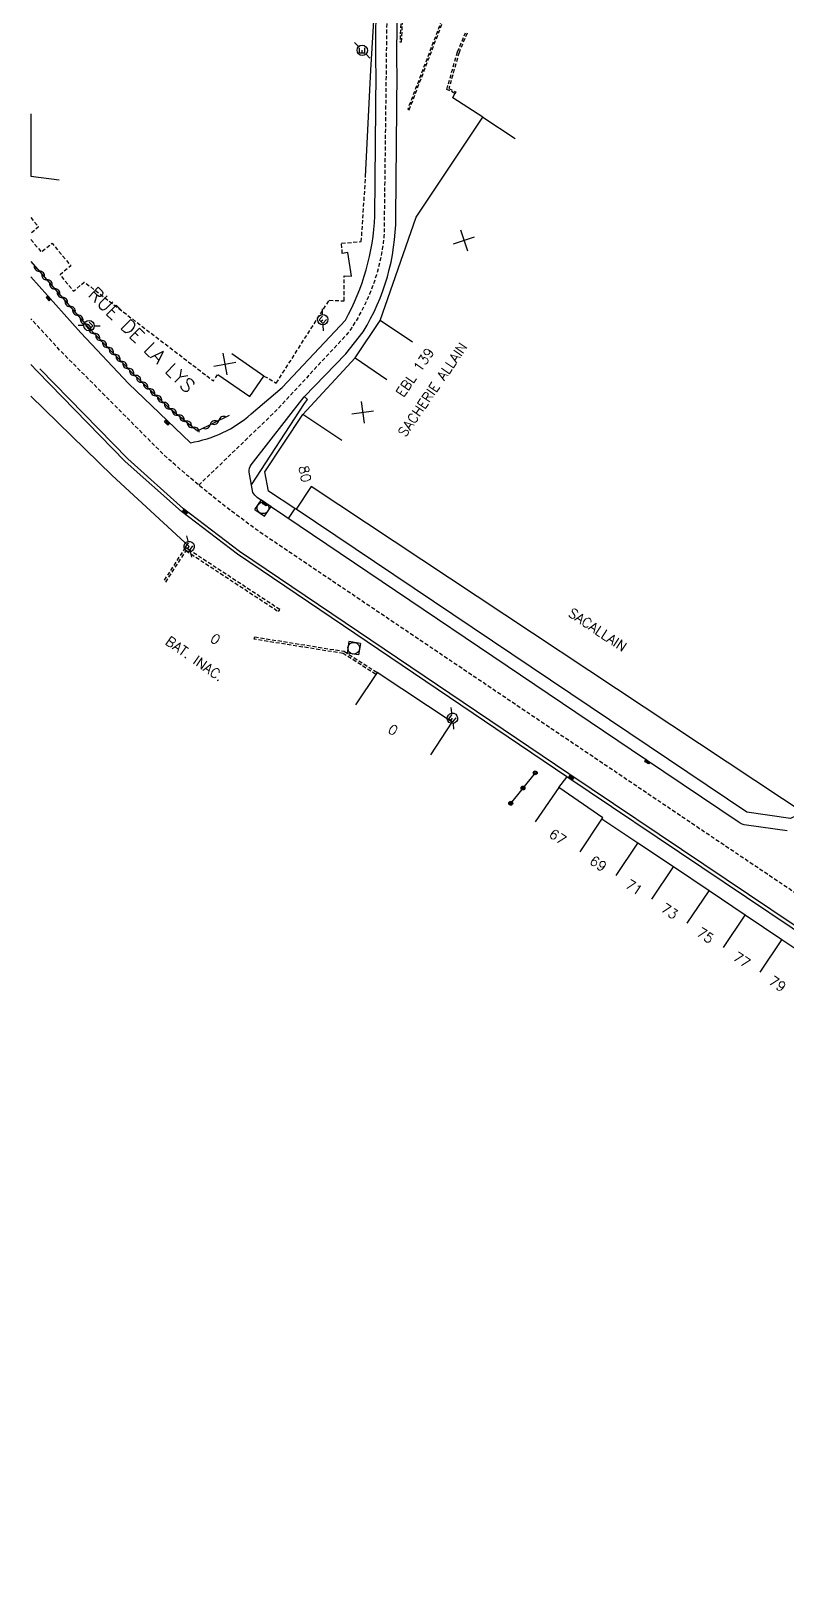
# Model space of a CAD drawing. Header units: millimetres. Extents: x 82000 to 83000, y 142999 to 144000.
# Drawn here: x 82000 to 82096.8, y 143351.6 to 143549.3 of the extents above; entities that cross this region are included whole.
import ezdxf
from ezdxf.enums import TextEntityAlignment as Align

# ---------------------------------------------------------------- set-up
doc = ezdxf.new("R2010")
doc.units = ezdxf.units.MM
doc.linetypes.add('DASHED', pattern=[0.75, 0.5, -0.25])
doc.layers.get('0').update_dxf_attribs({"linetype": 'CONTINUOUS'})
for name, color, linetype in [('W0001', 6, 'DASHED'), ('W0008', 7, 'CONTINUOUS'), ('W0100', 7, 'CONTINUOUS'), ('W0112', 1, 'DASHED'), ('W0211', 2, 'CONTINUOUS'), ('W0310', 3, 'CONTINUOUS'), ('W0322', 7, 'CONTINUOUS'), ('W0334', 7, 'CONTINUOUS'), ('W0400', 7, 'CONTINUOUS'), ('W0420', 7, 'CONTINUOUS'), ('W0471', 7, 'CONTINUOUS'), ('W0984', 7, 'CONTINUOUS'), ('W0989', 7, 'CONTINUOUS'), ('W0991', 7, 'CONTINUOUS'), ('W1102', 7, 'CONTINUOUS')]:
    doc.layers.add(name, color=color, linetype=linetype)
doc.styles.get("Standard").update_dxf_attribs({"font": 'romans.shx', "width": 0.85})

# ---------------------------------------------------------------- blocks, each defined once
blk = doc.blocks.new('T400')
for p, q in [((-0.15, 0.3), (0.15, 0.3)), ((-0.15, -0.25), (-0.15, 0.3)), ((-0.15, 0.15), (0.15, 0.15)), ((-0.15, 0), (0.15, 0)), ((0.15, 0.3), (0.15, -0.25)), ((-0.15, -0.15), (0.15, -0.15)), ((-0.15, -0.25), (-0.15, -0.3)), ((-0.15, -0.3), (0.15, -0.3)), ((0.15, -0.3), (0.15, -0.25))]:
    blk.add_line(p, q)
blk = doc.blocks.new('t310o')
at = {"color": 0, "linetype": 'Continuous'}
for centre, start, end in [((-0.5, 0.38), 216.8699, 323.1304), ((0.5, -0.37), 36.8699, 143.1303)]:
    blk.add_arc(centre, 0.625, start, end, dxfattribs=at)
blk = doc.blocks.new('T471')
for p, q in [((-0.333334, 0.333334), (-0.333334, -0.333334)), ((-0.333334, 0.333334), (0.333334, 0.333334)), ((-0.333334, 0), (0, 0)), ((0.500001, 0.500001), (1.000002, 1.000002)), ((-0.500001, -0.500001), (-1.000002, -1.000002)), ((-0.333334, -0.333334), (0.333334, -0.333334))]:
    blk.add_line(p, q)
blk.add_ellipse((0, 0), major_axis=(0.471405, 0.471405), ratio=1, start_param=5.4977871438, end_param=11.780972451)
blk = doc.blocks.new('T420')
for p, q in [((0.75, 0.75), (-0.75, 0.75)), ((-0.75, 0.75), (-0.75, -0.75)), ((0.75, 0.75), (0.75, -0.75)), ((0.75, -0.75), (-0.75, -0.75))]:
    blk.add_line(p, q)
blk.add_ellipse((0, 0), major_axis=(-0.53, 0.53), ratio=1, start_param=3.926991, end_param=10.210176)
blk = doc.blocks.new('t322o')
at = {"color": 0, "linetype": 'Continuous'}
for radius in [0.25, 0.15]:
    blk.add_circle((0, 0), radius, dxfattribs=at)
blk = doc.blocks.new('t991o')
at = {"color": 0, "linetype": 'Continuous'}
for p, q in [((-1, 1), (1, -1)), ((-1, -1), (1, 1))]:
    blk.add_line(p, q, dxfattribs=at)

msp = doc.modelspace()

# ---------------------------------------------------------------- linework, layer by layer
at = {"layer": 'W0001', "flags": 128}
for points in [[(82226.74, 143750.01), (82193.99, 143722.77), (82170.47, 143703.27, 0.007982), (82159.08, 143693.69), (82153.62, 143688.45), (82121.93, 143655.09, -0.068781), (82096.08, 143633.86), (82089.86, 143630.36), (82076.71, 143623.31, 0.01709), (82065.22, 143616.14), (82059.36, 143610.85, 0.041841), (82053.24, 143595.87, 0.019658), (82048.3, 143573.22, 0.044862), (82045.61, 143550.74), (82045.26, 143522.97, -0.130253), (82040.6, 143510.48), (82034.29, 143503.7), (82031.3, 143500.48), (82021.53, 143491.06)], [(82255.94, 143353.69), (82244.77, 143364.37), (82219.57, 143385.52, 0.179319), (82200.36, 143392.9), (82170, 143397.28, -0.119416), (82150.51, 143403.43), (82108.55, 143431.65), (82085.71, 143447.02), (82029.87, 143484.68, -0.031397), (82016.93, 143495.06), (82003.69, 143508.38)]]:
    msp.add_lwpolyline(points, format="xyb", dxfattribs=at)
msp.add_lwpolyline([(82003.69, 143508.38), (82000, 143512.39)], dxfattribs=at)
at = {"layer": 'W0008'}
for points in [[(82006.42, 143510.6), (82012.52, 143504.11), (82020.45, 143496.5, 0.141778), (82028.24, 143500.19), (82032.2, 143503.56), (82040.31, 143512.22, 0.116626), (82044.08, 143525.56), (82044.24, 143544.06, -0.059521), (82047.01, 143573.71), (82048.69, 143582.74), (82053.1, 143600.3, -0.065778), (82058.29, 143611.69, -0.054627), (82076.28, 143624), (82089.25, 143631.6, 0.061773), (82111.13, 143646.64), (82120.55, 143655.64), (82128.55, 143664.06), (82152.18, 143688.85, -0.030774), (82164.42, 143700.07), (82193.39, 143723.99), (82215.35, 143742.12, 0.202129), (82219.91, 143752.85), (82210.17, 143763.42)], [(82096.93, 143446.76), (82091.72, 143447.46, -0.155585), (82090.67, 143447.9), (82078.78, 143455.9), (82029.01, 143489.48, -0.066091), (82028.45, 143490.12), (82027.98, 143492.74, -0.190988), (82028.22, 143493.67), (82035.02, 143502.4), (82040.39, 143507.9), (82042.59, 143510.73, 0.137479), (82046.78, 143525.41), (82046.94, 143544.06, -0.057205), (82049.66, 143573.05)], [(82254.24, 143351.92), (82245.27, 143360.56, 0.043433), (82242.25, 143363.27), (82213.83, 143386.32, 0.050356), (82209.6, 143388.35, 0.014875), (82208.66, 143388.62), (82181.19, 143392.54), (82171.6, 143393.85), (82162.48, 143395.17, -0.113356), (82146.59, 143401.87), (82111.78, 143425.23), (82103.56, 143430.82), (82068.97, 143454.06), (82026.74, 143482.57), (82019.58, 143488.04), (82012.42, 143494.42), (82001.13, 143505.98)]]:
    msp.add_lwpolyline(points, format="xyb", dxfattribs=at)
at = {"layer": 'W0008', "flags": 128}
for points in [[(82006.42, 143510.6), (82000, 143517.76)], [(82000.8, 143505.65), (82000, 143506.54)]]:
    msp.add_lwpolyline(points, dxfattribs=at)
at = {"layer": 'W0100'}
for points in [[(82099.9, 143448.48), (82035.92, 143490.89), (82033.99, 143487.96), (82033.85, 143488.08), (82030.47, 143490.29), (82029.98, 143492.76), (82034.84, 143500.11), (82041.55, 143507.39), (82044.78, 143512.17), (82049.39, 143525.41), (82057.92, 143538.25), (82062.08, 143535.49)], [(82023.96, 143505.26), (82028.08, 143502.42), (82029.88, 143505.04), (82025.77, 143507.88)], [(82051.25, 143456.49), (82054.01, 143460.66), (82044.38, 143467.05), (82041.61, 143462.88)], [(82102.5, 143422.56), (82105.28, 143426.71), (82100.72, 143429.77), (82096.26, 143432.77), (82091.57, 143435.93), (82086.92, 143439.05), (82082.38, 143442.13), (82077.78, 143445.18), (82073.17, 143448.23), (82073.31, 143448.41), (82067.68, 143452.28), (82064.65, 143447.88)]]:
    msp.add_lwpolyline(points, dxfattribs=at)
at = {"layer": 'W0112'}
for points in [[(82055.99, 143556.36), (82052.17, 143551.45), (82047.75, 143553.31), (82049.07, 143565.33), (82049.24, 143565.58), (82049.06, 143565.7), (82048.85, 143565.38), (82047.52, 143553.18), (82047.31, 143547.88), (82047.52, 143547.87), (82047.73, 143553.08), (82052.01, 143551.23), (82052.65, 143550.65), (82048.3, 143539.24), (82048.49, 143539.17), (82052.9, 143550.71), (82052.29, 143551.26), (82056.16, 143556.24)], [(82055.9, 143548.99), (82054.88, 143546.53), (82053.57, 143541.91), (82054.46, 143541.47), (82054.36, 143541.28), (82053.32, 143541.79), (82054.68, 143546.6), (82055.71, 143549.06)], [(82039.91, 143520.75), (82039.83, 143522.06), (82042.35, 143522.28), (82042.91, 143530.63)], [(82029.88, 143505.04), (82031.46, 143504.15), (82038.24, 143514.77), (82040.15, 143514.68), (82040.14, 143517.88)], [(82017.29, 143478.64), (82019.89, 143482.65), (82031.75, 143474.85), (82031.91, 143475.1), (82019.8, 143483.07), (82017.04, 143478.8)], [(82044.21, 143466.8), (82040.03, 143469.48), (82028.64, 143471.3), (82028.69, 143471.6), (82040.14, 143469.76), (82044.38, 143467.05)]]:
    msp.add_lwpolyline(points, dxfattribs=at)
at = {"layer": 'W0112', "flags": 128}
for points in [[(82000, 143525.37), (82000.99, 143524.16), (82000, 143523.34)], [(82000, 143522.54), (82001.33, 143520.94), (82002.72, 143522.08), (82005.13, 143519.17), (82003.74, 143518.02), (82005.46, 143515.94), (82006.85, 143517.09), (82023.39, 143504.43), (82023.96, 143505.26)]]:
    msp.add_lwpolyline(points, dxfattribs=at)
at = {"layer": 'W0211'}
msp.add_lwpolyline([(82042.91, 143530.63), (82043.58, 143544.26), (82044.53, 143559.8), (82047.01, 143573.71), (82048.19, 143582.82), (82051.96, 143595.73)], dxfattribs=at)
at = {"layer": 'W0310', "flags": 128}
msp.add_lwpolyline([(82000, 143519.74), (82007.27, 143511.4)], dxfattribs=at)
at = {"layer": 'W0310'}
msp.add_lwpolyline([(82007.27, 143511.4), (82013.13, 143505.33), (82017.52, 143501.14), (82021.36, 143498.02), (82025.46, 143500.01)], dxfattribs=at)
at = {"layer": 'W0322', "flags": 128}
msp.add_lwpolyline([(82000, 143538.66), (82000, 143538.66), (82000, 143530.66), (82003.62, 143530.19)], dxfattribs=at)
at = {"layer": 'W0322'}
msp.add_lwpolyline([(82064.64, 143454.18), (82061.31, 143450.02)], dxfattribs=at)
at = {"layer": 'W0334'}
for points in [[(82057.92, 143538.25), (82054.1, 143540.72), (82054.36, 143541.28)], [(82040.14, 143517.88), (82041.08, 143517.86), (82040.62, 143520.87), (82039.91, 143520.75)], [(82020.08, 143482.88), (82020.29, 143483.2), (82010.42, 143492.31), (82000, 143502.46)], [(82028.27, 143491.12), (82035.08, 143501.53), (82035.46, 143502.03), (82035.03, 143502.41)], [(82033.85, 143488.08), (82032.99, 143486.79)], [(82098.99, 143449.08), (82097.35, 143448.34), (82091.75, 143449.15), (82033.99, 143487.96)], [(82067.68, 143452.28), (82068.69, 143453.64)]]:
    msp.add_lwpolyline(points, dxfattribs=at)
at = {"layer": 'W0334', "flags": 128}
msp.add_lwpolyline([(82253.92, 143351.59), (82244.94, 143360.23, 0.043656), (82241.97, 143362.9), (82213.56, 143385.94, 0.049902), (82209.45, 143387.91, 0.014348), (82208.57, 143388.16), (82181.12, 143392.08), (82171.54, 143393.39), (82162.41, 143394.71, -0.113349), (82146.33, 143401.49), (82111.52, 143424.84), (82103.3, 143430.43), (82068.71, 143453.67), (82026.47, 143482.2), (82019.29, 143487.69), (82012.1, 143494.09), (82000.8, 143505.65)], format="xyb", dxfattribs=at)
at = {"layer": 'W1102'}
for p, q in [((82048.92, 143509.38), (82044.78, 143512.17)), ((82041.55, 143507.39), (82045.63, 143504.59)), ((82039.84, 143496.8), (82034.84, 143500.11)), ((82070.42, 143444.06), (82073.17, 143448.23)), ((82075.02, 143441.02), (82077.78, 143445.18)), ((82079.57, 143438), (82082.38, 143442.13)), ((82084.13, 143434.9), (82086.92, 143439.05)), ((82088.78, 143431.78), (82091.57, 143435.93)), ((82093.47, 143428.62), (82096.26, 143432.77))]:
    msp.add_line(p, q, dxfattribs=at)

# ---------------------------------------------------------------- block references
at = {"layer": 'W0310'}
for p, rotation in [((82001.09, 143518.49), 311.1037839912778), ((82002.07, 143517.36), 311.1037839912778), ((82003.06, 143516.23), 311.1037839912778), ((82004.04, 143515.1), 311.1037839912778), ((82005.03, 143513.97), 311.1037839912778), ((82006.02, 143512.84), 311.1037839912778), ((82007, 143511.71), 311.1037839912778), ((82008.14, 143510.5), 313.9771587202252), ((82009.01, 143509.6), 313.9771587202252), ((82009.88, 143508.7), 313.9771587202252), ((82010.74, 143507.81), 313.9771587202252), ((82011.61, 143506.91), 313.9771587202252), ((82012.48, 143506.01), 313.9771587202252), ((82013.36, 143505.12), 316.3259125771021), ((82014.26, 143504.25), 316.3259125771021), ((82015.17, 143503.39), 316.3259125771021), ((82016.07, 143502.53), 316.3259125771021), ((82016.97, 143501.66), 316.3259125771021), ((82017.9, 143500.83), 320.8337554208022), ((82018.87, 143500.04), 320.8337554208022), ((82019.84, 143499.25), 320.8337554208022), ((82020.81, 143498.46), 320.8337554208022), ((82022.97, 143498.8), 25.94102602063657), ((82024.1, 143499.35), 25.94102602063657)]:
    msp.add_blockref('t310o', p, dxfattribs=dict(at, rotation=rotation))
at = {"layer": 'W0322', "rotation": 231.3270157925762}
for p in [(82064.64, 143454.18), (82063.07, 143452.23), (82061.51, 143450.28)]:
    msp.add_blockref('t322o', p, dxfattribs=at)
at = {"layer": 'W0400'}
for p, rotation in [((82002.26, 143515.01), 221.9104813777162), ((82017.43, 143499.06), 46.19471655648518), ((82029.98, 143488.68), 235.9988877131321), ((82019.73, 143487.58), 232.6069651533322), ((82079, 143455.61), 236.0469485483612), ((82069.22, 143453.56), 236.1094273477452)]:
    msp.add_blockref('T400', p, dxfattribs=dict(at, rotation=rotation))
at = {"layer": 'W0420'}
for p, rotation in [((82029.76, 143488.14), 145.9988877131322), ((82041.38, 143470.15), 350.8954545404622)]:
    msp.add_blockref('T420', p, dxfattribs=dict(at, rotation=rotation))
at = {"layer": 'W0471'}
for p, rotation in [((82042.47, 143546.8), 89.51171280554837), ((82007.46, 143511.5), 134.3398463876381), ((82037.41, 143512.26), 46.86788109292428), ((82020.29, 143483.2), 57.11337651300457), ((82054.03, 143461.17), 51.32701579257628)]:
    msp.add_blockref('T471', p, dxfattribs=dict(at, rotation=rotation))
at = {"layer": 'W0991'}
for p, rotation in [((82055.5, 143522.43), 333.2472423201771), ((82024.86, 143506.57), 325.4501084910605), ((82042.53, 143500.4), 323.1874408361641)]:
    msp.add_blockref('t991o', p, dxfattribs=dict(at, rotation=rotation))

# ---------------------------------------------------------------- texts
at = {"layer": 'W0984'}
for s, rotation, p in [('SACHERIE ALLAIN', 55.5065, (82051.49, 143503.31)), ('EBL 139', 55.5065, (82049.24, 143505.52)), ('SACALLAIN', 326.4624, (82072.64, 143472.52)), ('BAT. INAC.', 324.9271, (82021, 143468.81))]:
    msp.add_text(s, height=1.25, rotation=rotation, dxfattribs=at).set_placement(p, align=Align.MIDDLE)
at = {"layer": 'W0989'}
msp.add_text('RUE DE LA LYS', height=1.75, rotation=315.3346, dxfattribs=at).set_placement((82014.22, 143509.68), align=Align.MIDDLE)
at = {"layer": 'W0991'}
for s, rotation, p in [('80', 281.2197, (82035.13, 143492.5)), ('0', 326.6694, (82023.66, 143471.33)), ('0', 326.4385, (82046.43, 143459.69)), ('67', 326.5189, (82067.53, 143445.97)), ('69', 326.5189, (82072.72, 143442.54)), ('71', 326.4363, (82077.31, 143439.5)), ('73', 325.7981, (82081.86, 143436.44)), ('75', 326.1078, (82086.45, 143433.34)), ('77', 326.1045, (82091.12, 143430.2)), ('79', 326.0917, (82095.7, 143427.12))]:
    msp.add_text(s, height=1.25, rotation=rotation, dxfattribs=at).set_placement(p, align=Align.MIDDLE)

doc.saveas('drawing.dxf')
